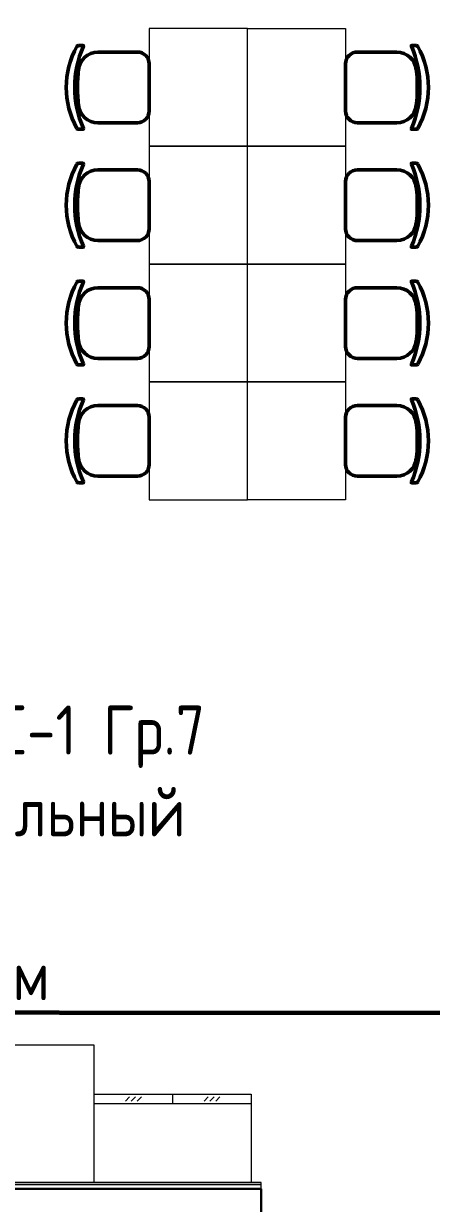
# Model space of a CAD drawing. Header units: millimetres. Extents: x -32 to 417638015, y -35 to 175284279.
# Drawn here: x 417387148 to 417389224, y 175252143 to 175258151 of the extents above; entities that cross this region are included whole.
import ezdxf
from ezdxf import colors
from ezdxf.entities.mleader import LeaderData, LeaderLine
from ezdxf.math import Vec2, Vec3

# ---------------------------------------------------------------- set-up
doc = ezdxf.new("R2010")
doc.units = ezdxf.units.MM
for name, color, linetype, lineweight in [('_ЭМ_гофра', 5, 'Continuous', 60), ('Стены несущие', 7, 'Continuous', 30), ('Стены отделка', 7, 'Continuous', 30), ('Стены штриховка', 7, 'Continuous', 9), ('ТХ', 5, 'Continuous', 0), ('ТХ_Задание ЭОМ_СС', 6, 'Continuous', 0), ('ШТРИХОВКА', 252, 'Continuous', 15)]:
    doc.layers.add(name, color=color, linetype=linetype, lineweight=lineweight)
doc.layers.add('_ЭМ_Надписи', color=7, linetype='Continuous')
doc.styles.add('ЭОМ', font='isocpeur.ttf', dxfattribs={"width": 0.85, "height": 250})

# ---------------------------------------------------------------- blocks, each defined once
blk = doc.blocks.new('_ЭМ_ТХ2_4 Этаж')
at = {"color": 8, "linetype": 'ByBlock', "lineweight": -2}
for p, q in [((3175.646557127973, 26344.93931499343), (3197.306363175539, 26344.93931499343)), ((3175.646557127879, 26344.93931499325), (3197.306363175445, 26344.93931499325)), ((4893.647380430335, 26344.93931499343), (4871.987574382769, 26344.93931499343)), ((4893.64738043043, 26344.93931499325), (4871.987574382863, 26344.93931499325)), ((3474.64703752071, 26311.43931499343), (3274.335736795034, 26311.43931499343)), ((3474.647037520615, 26311.43931499331), (3274.335736794932, 26311.43931499331)), ((4594.646900037598, 26311.43931499343), (4794.958200763274, 26311.43931499343)), ((4594.646900037693, 26311.43931499331), (4794.958200763376, 26311.43931499331)), ((3534.646900038297, 26011.31087095777), (3534.64703752071, 26251.43931499343)), ((3534.646900038195, 26011.3108709576), (3534.647037520608, 26251.43931499331)), ((4534.647037520012, 26011.31087095777), (4534.646900037598, 26251.43931499343)), ((4534.647037520113, 26011.3108709576), (4534.6469000377, 26251.43931499331)), ((3175.646557127973, 25917.93931499348), (3197.306363175539, 25917.93931499348)), ((3175.646557127879, 25917.93931499331), (3197.306363175445, 25917.93931499331)), ((3474.64703752071, 25951.43931499343), (3274.335736795034, 25951.43931499343)), ((3474.647037520615, 25951.43931499325), (3274.335736794932, 25951.43931499325)), ((4594.646900037598, 25951.43931499343), (4794.958200763274, 25951.43931499343)), ((4594.646900037693, 25951.43931499325), (4794.958200763376, 25951.43931499325)), ((4893.647380430335, 25917.93931499348), (4871.987574382769, 25917.93931499348)), ((4893.64738043043, 25917.93931499331), (4871.987574382863, 25917.93931499331)), ((3175.646557127973, 25744.93931499296), (3197.306363175539, 25744.93931499296)), ((3175.646557127879, 25744.93931499279), (3197.306363175445, 25744.93931499279)), ((4893.647380430335, 25744.93931499296), (4871.987574382769, 25744.93931499296)), ((4893.64738043043, 25744.93931499279), (4871.987574382863, 25744.93931499279)), ((3474.64703752071, 25711.43931499296), (3274.335736795034, 25711.43931499296)), ((3474.647037520615, 25711.43931499284), (3274.335736794932, 25711.43931499284)), ((4594.646900037598, 25711.43931499296), (4794.958200763274, 25711.43931499296)), ((4594.646900037693, 25711.43931499284), (4794.958200763376, 25711.43931499284)), ((3534.646900038297, 25411.31087095731), (3534.64703752071, 25651.43931499296)), ((3534.646900038195, 25411.31087095713), (3534.647037520608, 25651.43931499284)), ((4534.647037520012, 25411.31087095731), (4534.646900037598, 25651.43931499296)), ((4534.647037520113, 25411.31087095713), (4534.6469000377, 25651.43931499284)), ((3175.646557127973, 25317.93931499302), (3197.306363175539, 25317.93931499302)), ((3175.646557127879, 25317.93931499284), (3197.306363175445, 25317.93931499284)), ((3474.64703752071, 25351.43931499296), (3274.335736795034, 25351.43931499296)), ((3474.647037520615, 25351.43931499279), (3274.335736794932, 25351.43931499279)), ((4594.646900037598, 25351.43931499296), (4794.958200763274, 25351.43931499296)), ((4594.646900037693, 25351.43931499279), (4794.958200763376, 25351.43931499279)), ((4893.647380430335, 25317.93931499302), (4871.987574382769, 25317.93931499302)), ((4893.64738043043, 25317.93931499284), (4871.987574382863, 25317.93931499284)), ((3175.646557127973, 25144.93931499296), (3197.306363175539, 25144.93931499296)), ((3175.646557127879, 25144.93931499279), (3197.306363175445, 25144.93931499279)), ((4893.647380430335, 25144.93931499296), (4871.987574382769, 25144.93931499296)), ((4893.64738043043, 25144.93931499279), (4871.987574382863, 25144.93931499279)), ((3474.64703752071, 25111.43931499296), (3274.335736795034, 25111.43931499296)), ((3474.647037520615, 25111.43931499284), (3274.335736794932, 25111.43931499284)), ((4594.646900037598, 25111.43931499296), (4794.958200763274, 25111.43931499296)), ((4594.646900037693, 25111.43931499284), (4794.958200763376, 25111.43931499284)), ((3534.646900038297, 24811.31087095731), (3534.64703752071, 25051.43931499296)), ((3534.646900038195, 24811.31087095713), (3534.647037520608, 25051.43931499284)), ((4534.647037520012, 24811.31087095731), (4534.646900037598, 25051.43931499296)), ((4534.647037520113, 24811.31087095713), (4534.6469000377, 25051.43931499284)), ((3175.646557127973, 24717.93931499302), (3197.306363175539, 24717.93931499302)), ((3175.646557127879, 24717.93931499284), (3197.306363175445, 24717.93931499284)), ((3474.64703752071, 24751.43931499296), (3274.335736795034, 24751.43931499296)), ((3474.647037520615, 24751.43931499279), (3274.335736794932, 24751.43931499279)), ((4594.646900037598, 24751.43931499296), (4794.958200763274, 24751.43931499296)), ((4594.646900037693, 24751.43931499279), (4794.958200763376, 24751.43931499279)), ((4893.647380430335, 24717.93931499302), (4871.987574382769, 24717.93931499302)), ((4893.64738043043, 24717.93931499284), (4871.987574382863, 24717.93931499284)), ((3175.646557127973, 24544.93931499249), (3197.306363175539, 24544.93931499249)), ((3175.646557127879, 24544.93931499232), (3197.306363175445, 24544.93931499232)), ((4893.647380430335, 24544.93931499249), (4871.987574382769, 24544.93931499249)), ((4893.64738043043, 24544.93931499232), (4871.987574382863, 24544.93931499232)), ((3474.64703752071, 24511.43931499249), (3274.335736795034, 24511.43931499249)), ((3474.647037520615, 24511.43931499238), (3274.335736794932, 24511.43931499238)), ((4594.646900037598, 24511.43931499249), (4794.958200763274, 24511.43931499249)), ((4594.646900037693, 24511.43931499238), (4794.958200763376, 24511.43931499238)), ((3534.646900038297, 24211.31087095684), (3534.64703752071, 24451.43931499249)), ((3534.646900038195, 24211.31087095667), (3534.647037520608, 24451.43931499238)), ((4534.647037520012, 24211.31087095684), (4534.646900037598, 24451.43931499249)), ((4534.647037520113, 24211.31087095667), (4534.6469000377, 24451.43931499238)), ((3175.646557127973, 24117.93931499255), (3197.306363175539, 24117.93931499255)), ((3175.646557127879, 24117.93931499238), (3197.306363175445, 24117.93931499238)), ((3474.64703752071, 24151.43931499249), (3274.335736795034, 24151.43931499249)), ((3474.647037520615, 24151.43931499232), (3274.335736794932, 24151.43931499232)), ((4594.646900037598, 24151.43931499249), (4794.958200763274, 24151.43931499249)), ((4594.646900037693, 24151.43931499232), (4794.958200763376, 24151.43931499232)), ((4893.647380430335, 24117.93931499255), (4871.987574382769, 24117.93931499255)), ((4893.64738043043, 24117.93931499238), (4871.987574382863, 24117.93931499238))]:
    blk.add_line(p, q, dxfattribs=at)
at = {"color": 8}
for points in [[(3534.646968779038, 26431.3750929756), (3534.646968779038, 25831.3750929756), (4034.64696877914, 25831.3750929756), (4034.64696877914, 26431.3750929756)], [(4534.646968779271, 26431.3750929756), (4534.646968779271, 25831.3750929756), (4034.646968779169, 25831.3750929756), (4034.646968779169, 26431.3750929756)], [(3534.646968779038, 25831.37509297513), (3534.646968779038, 25231.37509297513), (4034.64696877914, 25231.37509297513), (4034.64696877914, 25831.37509297513)], [(4534.646968779271, 25831.37509297513), (4534.646968779271, 25231.37509297513), (4034.646968779169, 25231.37509297513), (4034.646968779169, 25831.37509297513)], [(3534.646968779038, 25231.37509297513), (3534.646968779038, 24631.37509297513), (4034.64696877914, 24631.37509297513), (4034.64696877914, 25231.37509297513)], [(4534.646968779271, 25231.37509297513), (4534.646968779271, 24631.37509297513), (4034.646968779169, 24631.37509297513), (4034.646968779169, 25231.37509297513)], [(3534.646968779038, 24631.37509297467), (3534.646968779038, 24031.37509297467), (4034.64696877914, 24031.37509297467), (4034.64696877914, 24631.37509297467)], [(4534.646968779271, 24631.37509297467), (4534.646968779271, 24031.37509297467), (4034.646968779169, 24031.37509297467), (4034.646968779169, 24631.37509297467)]]:
    blk.add_lwpolyline(points, close=True, dxfattribs=at)
at = {"color": 8, "linetype": 'ByBlock', "lineweight": -2}
for centre, radius, start, end in [((3543.696059081087, 26131.43931499343), 430.5490215606072, 150.9916647865825, 209.0083352134176), ((3543.696059080992, 26131.43931499325), 430.5490215606072, 150.9916647865825, 209.0083352134176), ((3676.967161224704, 26131.43931499343), 520.8201237039044, 156.319511006273, 203.680488993727), ((3676.967161224602, 26131.43931499325), 520.8201237039044, 156.319511006273, 203.680488993727), ((3175.646557127959, 26334.93931499343), 9.999999999989248, 90, 148.0682506325913), ((3175.646557127857, 26334.93931499325), 9.999999999989248, 90, 148.0682506325913), ((3197.306363175554, 26341.93931499343), 2.999999999983853, 333.8978326816441, 90), ((3197.306363175459, 26341.93931499325), 2.999999999983853, 333.8978326816441, 90), ((4871.987574382754, 26341.93931499343), 2.999999999983854, 90, 206.1021673183559), ((4871.987574382849, 26341.93931499325), 2.999999999983854, 90, 206.1021673183559), ((4392.326776333604, 26131.43931499343), 520.8201237039045, 336.319511006273, 23.680488993727), ((4392.326776333706, 26131.43931499325), 520.8201237039045, 336.319511006273, 23.680488993727), ((4893.64738043035, 26334.93931499343), 9.99999999998925, 31.93174936739494, 90), ((4893.647380430451, 26334.93931499325), 9.99999999998925, 31.93174936739494, 90), ((4525.597878477221, 26131.43931499343), 430.5490215606073, 330.9916647865698, 29.0083352134302), ((4525.597878477316, 26131.43931499325), 430.5490215606073, 330.9916647865698, 29.0083352134302), ((3274.335736795048, 26211.43931499343), 100.0000000000176, 90, 174.2584419996842), ((3274.335736794947, 26211.43931499325), 100.0000000000176, 90, 174.2584419996842), ((3474.64703752071, 26251.43931499348), 60.00000000000227, 0, 90), ((3474.647037520652, 26251.43931499331), 59.99999999995964, 0, 90), ((4594.646900037598, 26251.43931499348), 60.00000000000229, 90, 180), ((4594.646900037656, 26251.43931499331), 59.99999999995966, 90, 180), ((4794.95820076326, 26211.43931499343), 100.0000000000176, 5.741558000315869, 90), ((4794.958200763362, 26211.43931499325), 100.0000000000176, 5.741558000315869, 90), ((3970.181110325746, 26131.43931499343), 800.3966485555333, 173.2469772545854, 186.7530227454146), ((3970.181110325644, 26131.43931499325), 800.3966485555333, 173.2469772545854, 186.7530227454146), ((4099.112827232562, 26131.43931499343), 800.3966485555335, 353.2469772545854, 6.753022745414587), ((4099.112827232664, 26131.43931499325), 800.3966485555335, 353.2469772545854, 6.753022745414587), ((3274.335736795048, 26051.43931499343), 100.0000000000176, 185.7415580003159, 270), ((3274.335736794947, 26051.43931499325), 100.0000000000176, 185.7415580003159, 270), ((4794.95820076326, 26051.43931499343), 100.0000000000176, 270, 354.2584419996841), ((4794.958200763362, 26051.43931499325), 100.0000000000176, 270, 354.2584419996841), ((3474.64703752071, 26011.43931499337), 60.00000000000227, 270, 0), ((3474.647037520652, 26011.43931499325), 59.99999999995964, 270, 0), ((4594.646900037598, 26011.43931499337), 60.00000000000229, 180, 270), ((4594.646900037656, 26011.43931499325), 59.99999999995966, 180, 270), ((3175.646557127959, 25927.93931499343), 9.999999999989248, 211.9317493674087, 270), ((3175.646557127857, 25927.93931499325), 9.999999999989248, 211.9317493674087, 270), ((3197.306363175554, 25920.93931499343), 2.999999999983853, 270, 26.10216731835589), ((3197.306363175459, 25920.93931499325), 2.999999999983853, 270, 26.10216731835589), ((4871.987574382754, 25920.93931499343), 2.999999999983854, 153.8978326816441, 270), ((4871.987574382849, 25920.93931499325), 2.999999999983854, 153.8978326816441, 270), ((4893.64738043035, 25927.93931499343), 9.99999999998925, 270, 328.068250632605), ((4893.647380430451, 25927.93931499325), 9.99999999998925, 270, 328.068250632605), ((3543.696059081087, 25531.43931499296), 430.5490215606072, 150.9916647865825, 209.0083352134176), ((3543.696059080992, 25531.43931499279), 430.5490215606072, 150.9916647865825, 209.0083352134176), ((3676.967161224704, 25531.43931499296), 520.8201237039044, 156.319511006273, 203.680488993727), ((3676.967161224602, 25531.43931499279), 520.8201237039044, 156.319511006273, 203.680488993727), ((3175.646557127959, 25734.93931499296), 9.999999999989248, 90, 148.0682506325913), ((3175.646557127857, 25734.93931499279), 9.999999999989248, 90, 148.0682506325913), ((3197.306363175554, 25741.93931499296), 2.999999999983853, 333.8978326816441, 90), ((3197.306363175459, 25741.93931499279), 2.999999999983853, 333.8978326816441, 90), ((4871.987574382754, 25741.93931499296), 2.999999999983854, 90, 206.1021673183559), ((4871.987574382849, 25741.93931499279), 2.999999999983854, 90, 206.1021673183559), ((4392.326776333604, 25531.43931499296), 520.8201237039045, 336.319511006273, 23.680488993727), ((4392.326776333706, 25531.43931499279), 520.8201237039045, 336.319511006273, 23.680488993727), ((4893.64738043035, 25734.93931499296), 9.99999999998925, 31.93174936739494, 90), ((4893.647380430451, 25734.93931499279), 9.99999999998925, 31.93174936739494, 90), ((4525.597878477221, 25531.43931499296), 430.5490215606073, 330.9916647865698, 29.0083352134302), ((4525.597878477316, 25531.43931499279), 430.5490215606073, 330.9916647865698, 29.0083352134302), ((3274.335736795048, 25611.43931499296), 100.0000000000176, 90, 174.2584419996842), ((3274.335736794947, 25611.43931499279), 100.0000000000176, 90, 174.2584419996842), ((3474.64703752071, 25651.43931499302), 60.00000000000227, 0, 90), ((3474.647037520652, 25651.43931499284), 59.99999999995964, 0, 90), ((4594.646900037598, 25651.43931499302), 60.00000000000229, 90, 180), ((4594.646900037656, 25651.43931499284), 59.99999999995966, 90, 180), ((4794.95820076326, 25611.43931499296), 100.0000000000176, 5.741558000315869, 90), ((4794.958200763362, 25611.43931499279), 100.0000000000176, 5.741558000315869, 90), ((3970.181110325746, 25531.43931499296), 800.3966485555333, 173.2469772545854, 186.7530227454146), ((3970.181110325644, 25531.43931499279), 800.3966485555333, 173.2469772545854, 186.7530227454146), ((4099.112827232562, 25531.43931499296), 800.3966485555335, 353.2469772545854, 6.753022745414587), ((4099.112827232664, 25531.43931499279), 800.3966485555335, 353.2469772545854, 6.753022745414587), ((3274.335736795048, 25451.43931499296), 100.0000000000176, 185.7415580003159, 270), ((3274.335736794947, 25451.43931499279), 100.0000000000176, 185.7415580003159, 270), ((4794.95820076326, 25451.43931499296), 100.0000000000176, 270, 354.2584419996841), ((4794.958200763362, 25451.43931499279), 100.0000000000176, 270, 354.2584419996841), ((3474.64703752071, 25411.4393149929), 60.00000000000227, 270, 0), ((3474.647037520652, 25411.43931499279), 59.99999999995964, 270, 0), ((4594.646900037598, 25411.4393149929), 60.00000000000229, 180, 270), ((4594.646900037656, 25411.43931499279), 59.99999999995966, 180, 270), ((3175.646557127959, 25327.93931499296), 9.999999999989248, 211.9317493674087, 270), ((3175.646557127857, 25327.93931499279), 9.999999999989248, 211.9317493674087, 270), ((3197.306363175554, 25320.93931499296), 2.999999999983853, 270, 26.10216731835589), ((3197.306363175459, 25320.93931499279), 2.999999999983853, 270, 26.10216731835589), ((4871.987574382754, 25320.93931499296), 2.999999999983854, 153.8978326816441, 270), ((4871.987574382849, 25320.93931499279), 2.999999999983854, 153.8978326816441, 270), ((4893.64738043035, 25327.93931499296), 9.99999999998925, 270, 328.068250632605), ((4893.647380430451, 25327.93931499279), 9.99999999998925, 270, 328.068250632605), ((3543.696059081087, 24931.43931499296), 430.5490215606072, 150.9916647865825, 209.0083352134176), ((3543.696059080992, 24931.43931499279), 430.5490215606072, 150.9916647865825, 209.0083352134176), ((3676.967161224704, 24931.43931499296), 520.8201237039044, 156.319511006273, 203.680488993727), ((3676.967161224602, 24931.43931499279), 520.8201237039044, 156.319511006273, 203.680488993727), ((3175.646557127959, 25134.93931499296), 9.999999999989248, 90, 148.0682506325913), ((3175.646557127857, 25134.93931499279), 9.999999999989248, 90, 148.0682506325913), ((3197.306363175554, 25141.93931499296), 2.999999999983853, 333.8978326816441, 90), ((3197.306363175459, 25141.93931499279), 2.999999999983853, 333.8978326816441, 90), ((4871.987574382754, 25141.93931499296), 2.999999999983854, 90, 206.1021673183559), ((4871.987574382849, 25141.93931499279), 2.999999999983854, 90, 206.1021673183559), ((4392.326776333604, 24931.43931499296), 520.8201237039045, 336.319511006273, 23.680488993727), ((4392.326776333706, 24931.43931499279), 520.8201237039045, 336.319511006273, 23.680488993727), ((4893.64738043035, 25134.93931499296), 9.99999999998925, 31.93174936739494, 90), ((4893.647380430451, 25134.93931499279), 9.99999999998925, 31.93174936739494, 90), ((4525.597878477221, 24931.43931499296), 430.5490215606073, 330.9916647865698, 29.0083352134302), ((4525.597878477316, 24931.43931499279), 430.5490215606073, 330.9916647865698, 29.0083352134302), ((3274.335736795048, 25011.43931499296), 100.0000000000176, 90, 174.2584419996842), ((3274.335736794947, 25011.43931499279), 100.0000000000176, 90, 174.2584419996842), ((3474.64703752071, 25051.43931499302), 60.00000000000227, 0, 90), ((3474.647037520652, 25051.43931499284), 59.99999999995964, 0, 90), ((4594.646900037598, 25051.43931499302), 60.00000000000229, 90, 180), ((4594.646900037656, 25051.43931499284), 59.99999999995966, 90, 180), ((4794.95820076326, 25011.43931499296), 100.0000000000176, 5.741558000315869, 90), ((4794.958200763362, 25011.43931499279), 100.0000000000176, 5.741558000315869, 90), ((3970.181110325746, 24931.43931499296), 800.3966485555333, 173.2469772545854, 186.7530227454146), ((3970.181110325644, 24931.43931499279), 800.3966485555333, 173.2469772545854, 186.7530227454146), ((4099.112827232562, 24931.43931499296), 800.3966485555335, 353.2469772545854, 6.753022745414587), ((4099.112827232664, 24931.43931499279), 800.3966485555335, 353.2469772545854, 6.753022745414587), ((3274.335736795048, 24851.43931499296), 100.0000000000176, 185.7415580003159, 270), ((3274.335736794947, 24851.43931499279), 100.0000000000176, 185.7415580003159, 270), ((4794.95820076326, 24851.43931499296), 100.0000000000176, 270, 354.2584419996841), ((4794.958200763362, 24851.43931499279), 100.0000000000176, 270, 354.2584419996841), ((3474.64703752071, 24811.4393149929), 60.00000000000227, 270, 0), ((3474.647037520652, 24811.43931499279), 59.99999999995964, 270, 0), ((4594.646900037598, 24811.4393149929), 60.00000000000229, 180, 270), ((4594.646900037656, 24811.43931499279), 59.99999999995966, 180, 270), ((3175.646557127959, 24727.93931499296), 9.999999999989248, 211.9317493674087, 270), ((3175.646557127857, 24727.93931499279), 9.999999999989248, 211.9317493674087, 270), ((3197.306363175554, 24720.93931499296), 2.999999999983853, 270, 26.10216731835589), ((3197.306363175459, 24720.93931499279), 2.999999999983853, 270, 26.10216731835589), ((4871.987574382754, 24720.93931499296), 2.999999999983854, 153.8978326816441, 270), ((4871.987574382849, 24720.93931499279), 2.999999999983854, 153.8978326816441, 270), ((4893.64738043035, 24727.93931499296), 9.99999999998925, 270, 328.068250632605), ((4893.647380430451, 24727.93931499279), 9.99999999998925, 270, 328.068250632605), ((3543.696059081087, 24331.43931499249), 430.5490215606072, 150.9916647865825, 209.0083352134176), ((3543.696059080992, 24331.43931499232), 430.5490215606072, 150.9916647865825, 209.0083352134176), ((3676.967161224704, 24331.43931499249), 520.8201237039044, 156.319511006273, 203.680488993727), ((3676.967161224602, 24331.43931499232), 520.8201237039044, 156.319511006273, 203.680488993727), ((3175.646557127959, 24534.93931499249), 9.999999999989248, 90, 148.0682506325913), ((3175.646557127857, 24534.93931499232), 9.999999999989248, 90, 148.0682506325913), ((3197.306363175554, 24541.93931499249), 2.999999999983853, 333.8978326816441, 90), ((3197.306363175459, 24541.93931499232), 2.999999999983853, 333.8978326816441, 90), ((4871.987574382754, 24541.93931499249), 2.999999999983854, 90, 206.1021673183559), ((4871.987574382849, 24541.93931499232), 2.999999999983854, 90, 206.1021673183559), ((4392.326776333604, 24331.43931499249), 520.8201237039045, 336.319511006273, 23.680488993727), ((4392.326776333706, 24331.43931499232), 520.8201237039045, 336.319511006273, 23.680488993727), ((4893.64738043035, 24534.93931499249), 9.99999999998925, 31.93174936739494, 90), ((4893.647380430451, 24534.93931499232), 9.99999999998925, 31.93174936739494, 90), ((4525.597878477221, 24331.43931499249), 430.5490215606073, 330.9916647865698, 29.0083352134302), ((4525.597878477316, 24331.43931499232), 430.5490215606073, 330.9916647865698, 29.0083352134302), ((3274.335736795048, 24411.43931499249), 100.0000000000176, 90, 174.2584419996842), ((3274.335736794947, 24411.43931499232), 100.0000000000176, 90, 174.2584419996842), ((3474.64703752071, 24451.43931499255), 60.00000000000227, 0, 90), ((3474.647037520652, 24451.43931499238), 59.99999999995964, 0, 90), ((4594.646900037598, 24451.43931499255), 60.00000000000229, 90, 180), ((4594.646900037656, 24451.43931499238), 59.99999999995966, 90, 180), ((4794.95820076326, 24411.43931499249), 100.0000000000176, 5.741558000315869, 90), ((4794.958200763362, 24411.43931499232), 100.0000000000176, 5.741558000315869, 90), ((3970.181110325746, 24331.43931499249), 800.3966485555333, 173.2469772545854, 186.7530227454146), ((3970.181110325644, 24331.43931499232), 800.3966485555333, 173.2469772545854, 186.7530227454146), ((4099.112827232562, 24331.43931499249), 800.3966485555335, 353.2469772545854, 6.753022745414587), ((4099.112827232664, 24331.43931499232), 800.3966485555335, 353.2469772545854, 6.753022745414587), ((3274.335736795048, 24251.43931499249), 100.0000000000176, 185.7415580003159, 270), ((3274.335736794947, 24251.43931499232), 100.0000000000176, 185.7415580003159, 270), ((4794.95820076326, 24251.43931499249), 100.0000000000176, 270, 354.2584419996841), ((4794.958200763362, 24251.43931499232), 100.0000000000176, 270, 354.2584419996841), ((3474.64703752071, 24211.43931499244), 60.00000000000227, 270, 0), ((3474.647037520652, 24211.43931499232), 59.99999999995964, 270, 0), ((4594.646900037598, 24211.43931499244), 60.00000000000229, 180, 270), ((4594.646900037656, 24211.43931499232), 59.99999999995966, 180, 270), ((3175.646557127959, 24127.93931499249), 9.999999999989248, 211.9317493674087, 270), ((3175.646557127857, 24127.93931499232), 9.999999999989248, 211.9317493674087, 270), ((3197.306363175554, 24120.93931499249), 2.999999999983853, 270, 26.10216731835589), ((3197.306363175459, 24120.93931499232), 2.999999999983853, 270, 26.10216731835589), ((4871.987574382754, 24120.93931499249), 2.999999999983854, 153.8978326816441, 270), ((4871.987574382849, 24120.93931499232), 2.999999999983854, 153.8978326816441, 270), ((4893.64738043035, 24127.93931499249), 9.99999999998925, 270, 328.068250632605), ((4893.647380430451, 24127.93931499232), 9.99999999998925, 270, 328.068250632605)]:
    blk.add_arc(centre, radius, start, end, dxfattribs=at)
at = {"layer": 'ТХ', "color": 8}
for p, q in [((3435.253570496676, 20990.30999529726), (3414.040367061079, 20969.09679186167)), ((3465.253570496676, 20990.30999529726), (3444.040367061079, 20969.09679186167)), ((3495.253570496676, 20990.30999529726), (3474.040367061079, 20969.09679186167)), ((3654.646968778878, 20954.70339357946), (3654.646968778878, 21004.70339357946)), ((3835.253570496676, 20990.30999529726), (3814.040367061079, 20969.09679186167)), ((3865.253570496676, 20990.30999529726), (3844.040367061079, 20969.09679186167)), ((3895.253570496676, 20990.30999529726), (3874.040367061079, 20969.09679186167)), ((4054.646968778878, 20954.70339357946), (3254.646968778878, 20954.70339357946))]:
    blk.add_line(p, q, dxfattribs=at)
for points in [[(2054.646968778878, 21254.70339357946), (2054.646968778878, 20554.70339357946), (3254.646968778878, 20554.70339357946), (3254.646968778878, 21254.70339357946)], [(3254.646968778878, 21004.70339357946), (4054.646968778878, 21004.70339357946), (4054.646968778878, 20554.70339357946), (3254.646968778878, 20554.70339357946)]]:
    blk.add_lwpolyline(points, close=True, dxfattribs=at)
blk = doc.blocks.new('План 4 этажа')
at = {"layer": 'Стены несущие', "color": 8}
for p, q in [((-1803.060589166824, 20761.60520387138), (-5735.461855270201, 20761.60520387138)), ((-1803.060589166824, 20191.60520387138), (-1803.060589166824, 20761.60520387138))]:
    blk.add_line(p, q, dxfattribs=at)
at = {"layer": 'Стены отделка', "color": 8, "lineweight": 9}
for p, q in [((-1803.060589166824, 20793.60520387138), (-4022.495236128452, 20793.60520387138)), ((-1803.060589166824, 20761.60520387138), (-1803.060589166824, 20793.60520387138))]:
    blk.add_line(p, q, dxfattribs=at)
at = {"layer": 'Стены штриховка', "color": 8}
for p, q in [((-1803.060589166824, 20791.60520387138), (-4024.495236128336, 20791.60520387138)), ((-1803.060589166824, 20781.60520387138), (-4028.495236128336, 20781.60520387138))]:
    blk.add_line(p, q, dxfattribs=at)

msp = doc.modelspace()

# ---------------------------------------------------------------- linework, layer by layer
at = {"layer": '_ЭМ_гофра', "linetype": 'ByBlock'}
msp.add_lwpolyline([(417385183.9161087, 175267693.0277868), (417389660.2666832, 175267693.0277868), (417389660.2666832, 175253111.7982402), (417384997.8998674, 175253115.0148277)], dxfattribs=at)

# ---------------------------------------------------------------- block references
at = {"layer": 'ТХ_Задание ЭОМ_СС', "lineweight": 50}
msp.add_blockref('_ЭМ_ТХ2_4 Этаж', (417384252.4643108, 175231694.5649611), dxfattribs=at)
at = {"layer": 'ШТРИХОВКА'}
msp.add_blockref('План 4 этажа', (417390160.9595469, 175231455.6631508), dxfattribs=at)

# ---------------------------------------------------------------- leaders
at = {"layer": '_ЭМ_Надписи', "color": 7, "ltscale": 5}
ml = msp.add_multileader_mtext('Standard', dxfattribs=at)
ml.set_content('{\\fGOST Common|b0|i0|c204|p34;\\W0.9;\\C256;4ЩРС-1\\fISOCPEUR|b0|i0|c204|p34;\\W0.85; Гр.7 Мобильный класс\\P\\fGOST Common|b0|i0|c0|p34;\\W0.9;h=\\fGOST Common|b0|i0|c204|p34;0\\fGOST Common|b0|i0|c0|p34;.\\fGOST Common|b0|i0|c204|p34;3м}', color=1, style='ЭОМ')
ml.set_leader_properties()
ml.build(insert=Vec2(0, 0))
ml.multileader.update_dxf_attribs({"text_left_attachment_type": 6, "text_right_attachment_type": 6, "dogleg_length": 0, "arrow_head_size": 200})
ctx = ml.context
ctx.base_point, ctx.char_height, ctx.arrow_head_size, ctx.landing_gap_size, ctx.plane_origin = Vec3(417386426.7102299, 175254378.4729439), 250, 200, 0, Vec3(417348937.7850828, 175268756.6960089)
ctx.left_attachment, ctx.right_attachment = 6, 6
notes = []
notes.append((ctx, [(0, (1, 1, 0), (417386426.7102299, 175254378.4729439), (1, 0), 0, [(0, [(417385160.6320243, 175253288.5508452)], 0, [])])]))
ctx.mtext.insert, ctx.mtext.width, ctx.mtext.defined_height, ctx.mtext.flow_direction = Vec3(417386426.7102299, 175254678.4729439), 2273.287500041229, 545.6159617257083, 5
for ctx, leaders in notes:
    for number, flags, end, landing, length, lines in leaders:
        leader = LeaderData()
        leader.index, (leader.has_last_leader_line, leader.has_dogleg_vector, leader.attachment_direction) = number, flags
        leader.last_leader_point, leader.dogleg_vector, leader.dogleg_length = Vec3(end), Vec3(landing), length
        for number, points, colour, breaks in lines:
            line = LeaderLine()
            line.index, line.vertices, line.color, line.breaks = number, Vec3.list(points), colors.encode_raw_color(colour), breaks
            leader.lines.append(line)
        ctx.leaders.append(leader)

doc.saveas('drawing.dxf')
